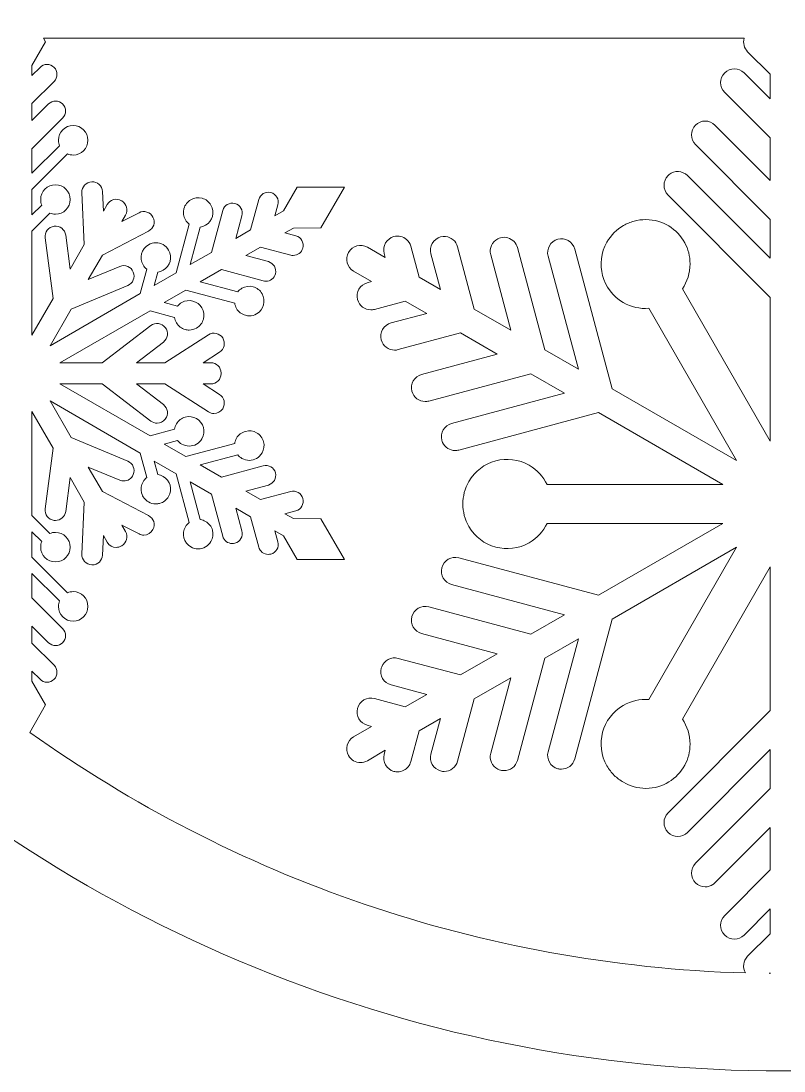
# Model space of a CAD drawing. Extents: x 466 to 614, y -640 to -438.
# Drawn here: x 499.4 to 540, y -640 to -584.2 of the extents above; entities that cross this region are included whole.
import ezdxf

# ---------------------------------------------------------------- set-up
doc = ezdxf.new("R2010")
doc.units = 0
doc.header["$MEASUREMENT"] = 0
doc.layers.add('Layer 1', color=7, linetype='Continuous', lineweight=0)

msp = doc.modelspace()

# ---------------------------------------------------------------- linework, layer by layer
at = {"layer": 'Layer 1'}
for points, knots in [([(614.198, -559.449), (613.622, -552.3), (612.027, -545.335), (609.434, -538.656), (609.165, -537.96), (608.884, -537.267), (608.592, -536.578), (607.313, -533.554), (605.846, -530.634), (604.195, -527.828), (603.716, -527.014), (603.222, -526.209), (602.713, -525.414), (601.444, -523.435), (600.081, -521.517), (598.626, -519.662), (602.792, -522.693), (609.454, -523.118), (612.538, -518.351), (613.004, -517.635), (612.378, -516.842), (611.641, -516.78), (606.961, -516.404), (604.298, -511.363), (603.151, -507.365), (601.705, -502.358), (601.176, -496.789), (597.512, -492.777), (595.919, -491.032), (593.965, -489.822), (591.838, -488.987), (594.557, -488.632), (597.213, -487.965), (599.702, -486.727), (604.34, -484.426), (608.213, -480.031), (608.415, -474.67), (608.644, -468.739), (604.646, -463.649), (600.036, -460.395), (595.05, -456.869), (589.154, -455.006), (583.96, -451.856), (581.463, -450.34), (579.356, -448.497), (577.409, -446.335), (575.699, -444.422), (573.974, -442.392), (571.687, -441.147), (566.576, -438.366), (560.666, -440.994), (557.314, -445.25), (555.457, -447.614), (554.22, -450.354), (553.135, -453.135), (551.911, -456.285), (550.764, -459.47), (549.589, -462.641), (549.38, -463.204), (549.171, -463.76), (548.963, -464.323), (548.511, -462.655), (547.19, -461.285), (545.451, -460.506), (544.026, -459.866), (542.42, -459.456), (540.883, -459.226), (540.59, -459.182), (540.294, -459.161), (540, -459.155), (539.706, -459.161), (539.41, -459.182), (539.117, -459.226), (537.58, -459.456), (535.974, -459.866), (534.549, -460.506), (532.81, -461.285), (531.489, -462.655), (531.037, -464.323), (530.829, -463.76), (530.62, -463.204), (530.411, -462.641), (529.236, -459.47), (528.089, -456.285), (526.865, -453.135), (525.78, -450.354), (524.543, -447.614), (522.686, -445.25), (519.334, -440.994), (513.424, -438.366), (508.313, -441.147), (506.026, -442.392), (504.301, -444.422), (502.591, -446.335), (500.644, -448.497), (498.537, -450.34), (496.04, -451.856), (490.846, -455.006), (484.95, -456.869), (479.964, -460.395), (475.354, -463.649), (471.356, -468.739), (471.585, -474.67), (471.787, -480.031), (475.66, -484.426), (480.298, -486.727), (482.787, -487.965), (485.443, -488.632), (488.162, -488.987), (486.035, -489.822), (484.081, -491.032), (482.488, -492.777), (478.824, -496.789), (478.295, -502.358), (476.849, -507.365), (475.702, -511.363), (473.039, -516.404), (468.359, -516.78), (467.622, -516.842), (466.996, -517.635), (467.462, -518.351), (470.546, -523.118), (477.208, -522.693), (481.374, -519.662), (479.919, -521.517), (478.556, -523.435), (477.287, -525.414), (476.778, -526.209), (476.284, -527.014), (475.805, -527.828), (474.154, -530.634), (472.687, -533.554), (471.408, -536.578), (471.116, -537.267), (470.835, -537.96), (470.566, -538.656), (467.973, -545.335), (466.378, -552.3), (465.802, -559.449), (465.639, -561.47), (465.556, -563.507), (465.556, -565.556), (465.556, -574.849), (467.24, -583.889), (470.566, -592.457), (470.835, -593.152), (471.116, -593.844), (471.408, -594.534), (474.199, -601.134), (477.888, -607.233), (482.413, -612.741), (482.413, -612.741), (482.355, -612.839), (482.355, -612.839), (482.355, -612.839), (482.492, -612.839), (482.492, -612.839), (484.021, -614.693), (485.644, -616.48), (487.36, -618.196), (494.196, -625.031), (502.157, -630.399), (511.022, -634.149), (520.202, -638.03), (529.951, -640), (540, -640), (550.049, -640), (559.798, -638.03), (568.978, -634.149), (577.843, -630.399), (585.804, -625.031), (592.64, -618.196), (594.356, -616.48), (595.979, -614.693), (597.508, -612.839), (597.508, -612.839), (597.645, -612.839), (597.645, -612.839), (597.645, -612.839), (597.587, -612.741), (597.587, -612.741), (602.112, -607.233), (605.801, -601.134), (608.592, -594.534), (608.884, -593.844), (609.165, -593.152), (609.434, -592.457), (612.76, -583.889), (614.444, -574.849), (614.444, -565.556), (614.444, -563.507), (614.361, -561.47), (614.198, -559.449)], [0, 0, 0, 0, 1, 1, 1, 2, 2, 2, 3, 3, 3, 4, 4, 4, 5, 5, 5, 6, 6, 6, 7, 7, 7, 8, 8, 8, 9, 9, 9, 10, 10, 10, 11, 11, 11, 12, 12, 12, 13, 13, 13, 14, 14, 14, 15, 15, 15, 16, 16, 16, 17, 17, 17, 18, 18, 18, 19, 19, 19, 20, 20, 20, 21, 21, 21, 22, 22, 22, 23, 23, 23, 24, 24, 24, 25, 25, 25, 26, 26, 26, 27, 27, 27, 28, 28, 28, 29, 29, 29, 30, 30, 30, 31, 31, 31, 32, 32, 32, 33, 33, 33, 34, 34, 34, 35, 35, 35, 36, 36, 36, 37, 37, 37, 38, 38, 38, 39, 39, 39, 40, 40, 40, 41, 41, 41, 42, 42, 42, 43, 43, 43, 44, 44, 44, 45, 45, 45, 46, 46, 46, 47, 47, 47, 48, 48, 48, 49, 49, 49, 50, 50, 50, 51, 51, 51, 52, 52, 52, 53, 53, 53, 54, 54, 54, 55, 55, 55, 56, 56, 56, 57, 57, 57, 58, 58, 58, 59, 59, 59, 60, 60, 60, 61, 61, 61, 62, 62, 62, 63, 63, 63, 64, 64, 64, 64]), ([(499.909, -622.013), (499.909, -622.013), (500.744, -620.551), (500.744, -620.551), (500.744, -620.551), (500.024, -619.29), (500.024, -619.29), (500.024, -619.29), (500.024, -618.769), (500.024, -618.769), (500.024, -618.769), (500.451, -619.195), (500.451, -619.195), (500.554, -619.299), (500.689, -619.35), (500.824, -619.35), (500.959, -619.35), (501.094, -619.299), (501.197, -619.195), (501.404, -618.989), (501.404, -618.655), (501.197, -618.449), (501.197, -618.449), (500.024, -617.276), (500.024, -617.276), (500.024, -617.276), (500.024, -616.367), (500.024, -616.367), (500.024, -616.367), (500.906, -617.249), (500.906, -617.249), (501.009, -617.352), (501.144, -617.404), (501.28, -617.404), (501.415, -617.404), (501.55, -617.352), (501.653, -617.249), (501.859, -617.043), (501.859, -616.708), (501.653, -616.503), (501.653, -616.503), (500.024, -614.874), (500.024, -614.874), (500.024, -614.874), (500.024, -613.571), (500.024, -613.571), (500.024, -613.571), (501.484, -615.031), (501.484, -615.031), (501.448, -615.121), (501.427, -615.219), (501.427, -615.323), (501.427, -615.755), (501.779, -616.107), (502.211, -616.107), (502.644, -616.107), (502.996, -615.755), (502.996, -615.323), (502.996, -614.89), (502.644, -614.538), (502.211, -614.538), (502.108, -614.538), (502.01, -614.559), (501.919, -614.595), (501.919, -614.595), (500.024, -612.7), (500.024, -612.7), (500.024, -612.7), (500.024, -611.366), (500.024, -611.366), (500.024, -611.366), (500.542, -611.884), (500.542, -611.884), (500.505, -611.974), (500.485, -612.072), (500.485, -612.175), (500.485, -612.608), (500.836, -612.96), (501.269, -612.96), (501.702, -612.96), (502.054, -612.608), (502.054, -612.175), (502.054, -611.743), (501.702, -611.391), (501.269, -611.391), (501.166, -611.391), (501.067, -611.412), (500.977, -611.448), (500.977, -611.448), (500.024, -610.495), (500.024, -610.495), (500.024, -610.495), (500.024, -604.963), (500.024, -604.963), (500.024, -604.963), (501.147, -606.914), (501.147, -606.914), (501.147, -606.914), (500.724, -610.136), (500.724, -610.136), (500.684, -610.438), (500.896, -610.714), (501.198, -610.753), (501.222, -610.757), (501.246, -610.758), (501.27, -610.758), (501.542, -610.758), (501.778, -610.557), (501.815, -610.28), (501.815, -610.28), (502.05, -608.484), (502.05, -608.484), (502.05, -608.484), (502.801, -609.788), (502.801, -609.788), (502.801, -609.788), (502.676, -612.544), (502.676, -612.544), (502.662, -612.847), (502.897, -613.104), (503.201, -613.118), (503.209, -613.118), (503.218, -613.119), (503.226, -613.119), (503.519, -613.119), (503.762, -612.889), (503.775, -612.593), (503.775, -612.593), (503.822, -611.562), (503.822, -611.562), (503.822, -611.562), (504.023, -611.911), (504.023, -611.911), (504.124, -612.088), (504.309, -612.187), (504.5, -612.187), (504.593, -612.187), (504.687, -612.164), (504.774, -612.114), (504.778, -612.111), (504.782, -612.108), (504.786, -612.105), (504.79, -612.103), (504.795, -612.101), (504.8, -612.099), (505.062, -611.947), (505.152, -611.61), (505, -611.347), (505, -611.347), (504.798, -610.999), (504.798, -610.999), (504.798, -610.999), (505.714, -611.474), (505.714, -611.474), (505.795, -611.516), (505.882, -611.536), (505.967, -611.536), (506.166, -611.536), (506.358, -611.428), (506.456, -611.239), (506.596, -610.969), (506.49, -610.638), (506.221, -610.498), (506.221, -610.498), (503.772, -609.227), (503.772, -609.227), (503.772, -609.227), (503.018, -607.925), (503.018, -607.925), (503.018, -607.925), (504.691, -608.619), (504.691, -608.619), (504.76, -608.647), (504.831, -608.661), (504.901, -608.661), (505.117, -608.661), (505.322, -608.533), (505.41, -608.322), (505.526, -608.041), (505.393, -607.719), (505.112, -607.603), (505.112, -607.603), (502.11, -606.358), (502.11, -606.358), (502.11, -606.358), (500.982, -604.41), (500.982, -604.41), (500.982, -604.41), (505.772, -607.176), (505.772, -607.176), (505.772, -607.176), (506.121, -608.478), (506.121, -608.478), (506.044, -608.538), (505.978, -608.613), (505.926, -608.702), (505.821, -608.884), (505.793, -609.095), (505.848, -609.298), (505.902, -609.5), (506.032, -609.669), (506.213, -609.774), (506.334, -609.843), (506.468, -609.879), (506.604, -609.879), (506.672, -609.879), (506.741, -609.87), (506.808, -609.852), (507.01, -609.798), (507.18, -609.668), (507.284, -609.486), (507.5, -609.112), (507.372, -608.632), (506.998, -608.415), (506.908, -608.364), (506.813, -608.332), (506.716, -608.319), (506.716, -608.319), (506.527, -607.612), (506.527, -607.612), (506.527, -607.612), (507.682, -608.279), (507.682, -608.279), (507.682, -608.279), (508.376, -610.867), (508.376, -610.867), (508.298, -610.928), (508.231, -611.004), (508.181, -611.092), (507.964, -611.467), (508.093, -611.947), (508.468, -612.163), (508.468, -612.164), (508.468, -612.164), (508.468, -612.164), (508.591, -612.234), (508.725, -612.268), (508.858, -612.268), (509.13, -612.268), (509.394, -612.127), (509.539, -611.876), (509.644, -611.695), (509.671, -611.484), (509.617, -611.281), (509.563, -611.079), (509.433, -610.909), (509.252, -610.805), (509.164, -610.754), (509.069, -610.722), (508.971, -610.708), (508.971, -610.708), (508.436, -608.714), (508.436, -608.714), (508.436, -608.714), (509.565, -609.365), (509.565, -609.365), (509.565, -609.365), (510.161, -611.59), (510.161, -611.59), (510.224, -611.826), (510.437, -611.982), (510.67, -611.982), (510.716, -611.982), (510.761, -611.976), (510.807, -611.964), (511.089, -611.888), (511.256, -611.599), (511.181, -611.317), (511.181, -611.317), (510.858, -610.112), (510.858, -610.112), (510.858, -610.112), (511.645, -610.566), (511.645, -610.566), (511.645, -610.566), (512.074, -612.169), (512.074, -612.169), (512.137, -612.405), (512.351, -612.56), (512.584, -612.56), (512.629, -612.56), (512.675, -612.555), (512.721, -612.542), (513.002, -612.467), (513.17, -612.178), (513.094, -611.896), (513.094, -611.896), (512.938, -611.313), (512.938, -611.313), (512.938, -611.313), (513.39, -611.574), (513.39, -611.574), (513.39, -611.574), (514.121, -612.828), (514.121, -612.828), (514.121, -612.828), (516.637, -612.839), (516.637, -612.839), (516.637, -612.839), (515.37, -610.666), (515.37, -610.666), (515.37, -610.666), (513.918, -610.659), (513.918, -610.659), (513.918, -610.659), (513.466, -610.399), (513.466, -610.399), (513.466, -610.399), (514.049, -610.242), (514.049, -610.242), (514.33, -610.167), (514.498, -609.878), (514.422, -609.596), (514.347, -609.314), (514.057, -609.147), (513.775, -609.222), (513.775, -609.222), (512.173, -609.652), (512.173, -609.652), (512.173, -609.652), (511.386, -609.198), (511.386, -609.198), (511.386, -609.198), (512.591, -608.875), (512.591, -608.875), (512.872, -608.799), (513.039, -608.51), (512.964, -608.228), (512.888, -607.946), (512.599, -607.779), (512.317, -607.855), (512.317, -607.855), (510.093, -608.451), (510.093, -608.451), (510.093, -608.451), (508.964, -607.799), (508.964, -607.799), (508.964, -607.799), (510.959, -607.265), (510.959, -607.265), (511.019, -607.342), (511.094, -607.409), (511.183, -607.461), (511.306, -607.531), (511.441, -607.565), (511.574, -607.565), (511.845, -607.565), (512.109, -607.425), (512.254, -607.173), (512.359, -606.992), (512.387, -606.781), (512.333, -606.578), (512.278, -606.376), (512.148, -606.207), (511.967, -606.102), (511.786, -605.998), (511.574, -605.97), (511.372, -606.024), (511.17, -606.078), (511, -606.208), (510.896, -606.389), (510.844, -606.479), (510.813, -606.574), (510.799, -606.67), (510.799, -606.67), (508.21, -607.364), (508.21, -607.364), (508.21, -607.364), (507.055, -606.697), (507.055, -606.697), (507.055, -606.697), (507.761, -606.508), (507.761, -606.508), (507.822, -606.585), (507.898, -606.652), (507.986, -606.703), (508.109, -606.774), (508.244, -606.808), (508.377, -606.808), (508.648, -606.808), (508.912, -606.667), (509.057, -606.416), (509.274, -606.041), (509.145, -605.561), (508.77, -605.345), (508.589, -605.239), (508.377, -605.212), (508.175, -605.266), (507.973, -605.32), (507.804, -605.45), (507.699, -605.632), (507.648, -605.72), (507.616, -605.815), (507.602, -605.913), (507.602, -605.913), (506.3, -606.262), (506.3, -606.262), (506.3, -606.262), (501.51, -603.496), (501.51, -603.496), (501.51, -603.496), (503.76, -603.499), (503.76, -603.499), (503.76, -603.499), (506.34, -605.477), (506.34, -605.477), (506.44, -605.553), (506.558, -605.59), (506.674, -605.59), (506.84, -605.59), (507.003, -605.516), (507.111, -605.375), (507.296, -605.133), (507.25, -604.788), (507.009, -604.604), (507.009, -604.604), (505.572, -603.501), (505.572, -603.501), (505.572, -603.501), (507.077, -603.504), (507.077, -603.504), (507.077, -603.504), (509.401, -604.989), (509.401, -604.989), (509.493, -605.048), (509.595, -605.076), (509.697, -605.076), (509.878, -605.076), (510.056, -604.986), (510.161, -604.822), (510.324, -604.566), (510.249, -604.226), (509.994, -604.062), (509.994, -604.062), (509.124, -603.506), (509.124, -603.506), (509.124, -603.506), (509.526, -603.507), (509.526, -603.507), (509.527, -603.507), (509.527, -603.507), (509.527, -603.507), (509.83, -603.507), (510.077, -603.261), (510.077, -602.958), (510.077, -602.953), (510.076, -602.948), (510.076, -602.943), (510.076, -602.938), (510.077, -602.933), (510.077, -602.928), (510.077, -602.624), (509.83, -602.378), (509.527, -602.378), (509.527, -602.378), (509.527, -602.378), (509.526, -602.378), (509.526, -602.378), (509.124, -602.379), (509.124, -602.379), (509.124, -602.379), (509.994, -601.823), (509.994, -601.823), (510.249, -601.66), (510.324, -601.32), (510.161, -601.064), (509.997, -600.808), (509.657, -600.733), (509.401, -600.897), (509.401, -600.897), (507.077, -602.382), (507.077, -602.382), (507.077, -602.382), (505.572, -602.384), (505.572, -602.384), (505.572, -602.384), (507.009, -601.282), (507.009, -601.282), (507.25, -601.097), (507.296, -600.752), (507.111, -600.511), (506.926, -600.27), (506.581, -600.224), (506.34, -600.409), (506.34, -600.409), (503.76, -602.387), (503.76, -602.387), (503.76, -602.387), (501.51, -602.39), (501.51, -602.39), (501.51, -602.39), (506.3, -599.624), (506.3, -599.624), (506.3, -599.624), (507.602, -599.973), (507.602, -599.973), (507.616, -600.071), (507.648, -600.166), (507.699, -600.254), (507.804, -600.435), (507.973, -600.565), (508.175, -600.619), (508.243, -600.638), (508.311, -600.647), (508.38, -600.647), (508.515, -600.647), (508.649, -600.611), (508.77, -600.541), (508.952, -600.436), (509.081, -600.267), (509.136, -600.065), (509.19, -599.862), (509.162, -599.651), (509.057, -599.47), (508.841, -599.095), (508.361, -598.967), (507.986, -599.183), (507.898, -599.234), (507.822, -599.3), (507.761, -599.378), (507.761, -599.378), (507.055, -599.188), (507.055, -599.188), (507.055, -599.188), (508.21, -598.521), (508.21, -598.521), (508.21, -598.521), (510.799, -599.215), (510.799, -599.215), (510.813, -599.312), (510.844, -599.407), (510.896, -599.496), (511, -599.678), (511.17, -599.807), (511.372, -599.862), (511.439, -599.88), (511.508, -599.889), (511.576, -599.889), (511.712, -599.889), (511.846, -599.853), (511.967, -599.783), (512.341, -599.567), (512.47, -599.087), (512.254, -598.712), (512.149, -598.531), (511.98, -598.401), (511.778, -598.347), (511.575, -598.293), (511.364, -598.32), (511.183, -598.425), (511.094, -598.476), (511.019, -598.543), (510.959, -598.62), (510.959, -598.62), (508.964, -598.086), (508.964, -598.086), (508.964, -598.086), (510.093, -597.434), (510.093, -597.434), (510.093, -597.434), (512.317, -598.031), (512.317, -598.031), (512.363, -598.043), (512.409, -598.049), (512.454, -598.049), (512.687, -598.049), (512.901, -597.893), (512.964, -597.658), (513.039, -597.376), (512.872, -597.086), (512.591, -597.011), (512.591, -597.011), (511.386, -596.688), (511.386, -596.688), (511.386, -596.688), (512.173, -596.234), (512.173, -596.234), (512.173, -596.234), (513.775, -596.663), (513.775, -596.663), (513.821, -596.675), (513.867, -596.681), (513.912, -596.681), (514.146, -596.681), (514.359, -596.525), (514.422, -596.29), (514.498, -596.008), (514.33, -595.718), (514.049, -595.643), (514.049, -595.643), (513.466, -595.487), (513.466, -595.487), (513.466, -595.487), (513.918, -595.226), (513.918, -595.226), (513.918, -595.226), (515.37, -595.22), (515.37, -595.22), (515.37, -595.22), (516.637, -593.046), (516.637, -593.046), (516.637, -593.046), (514.121, -593.057), (514.121, -593.057), (514.121, -593.057), (513.39, -594.312), (513.39, -594.312), (513.39, -594.312), (512.938, -594.572), (512.938, -594.572), (512.938, -594.572), (513.094, -593.99), (513.094, -593.99), (513.17, -593.708), (513.002, -593.418), (512.721, -593.343), (512.439, -593.268), (512.15, -593.435), (512.074, -593.716), (512.074, -593.716), (511.645, -595.319), (511.645, -595.319), (511.645, -595.319), (510.858, -595.773), (510.858, -595.773), (510.858, -595.773), (511.181, -594.569), (511.181, -594.569), (511.256, -594.287), (511.089, -593.998), (510.807, -593.922), (510.526, -593.847), (510.236, -594.013), (510.161, -594.295), (510.161, -594.295), (509.565, -596.52), (509.565, -596.52), (509.565, -596.52), (508.436, -597.171), (508.436, -597.171), (508.436, -597.171), (508.971, -595.178), (508.971, -595.178), (509.067, -595.164), (509.162, -595.132), (509.252, -595.08), (509.627, -594.864), (509.755, -594.384), (509.539, -594.009), (509.434, -593.828), (509.265, -593.698), (509.063, -593.644), (508.861, -593.59), (508.649, -593.617), (508.468, -593.722), (508.286, -593.827), (508.157, -593.996), (508.102, -594.199), (508.048, -594.401), (508.076, -594.612), (508.181, -594.794), (508.232, -594.883), (508.299, -594.958), (508.376, -595.018), (508.376, -595.018), (507.682, -597.607), (507.682, -597.607), (507.682, -597.607), (506.527, -598.274), (506.527, -598.274), (506.527, -598.274), (506.716, -597.568), (506.716, -597.568), (506.814, -597.554), (506.909, -597.521), (506.997, -597.47), (507.372, -597.254), (507.5, -596.774), (507.284, -596.399), (507.139, -596.147), (506.875, -596.007), (506.604, -596.007), (506.471, -596.007), (506.336, -596.041), (506.213, -596.112), (505.839, -596.328), (505.71, -596.809), (505.926, -597.183), (505.977, -597.271), (506.043, -597.347), (506.121, -597.408), (506.121, -597.408), (505.772, -598.71), (505.772, -598.71), (505.772, -598.71), (500.982, -601.475), (500.982, -601.475), (500.982, -601.475), (502.11, -599.528), (502.11, -599.528), (502.11, -599.528), (505.112, -598.283), (505.112, -598.283), (505.393, -598.166), (505.526, -597.845), (505.41, -597.564), (505.293, -597.283), (504.972, -597.15), (504.691, -597.266), (504.691, -597.266), (503.018, -597.96), (503.018, -597.96), (503.018, -597.96), (503.772, -596.658), (503.772, -596.658), (503.772, -596.658), (506.221, -595.388), (506.221, -595.388), (506.49, -595.248), (506.596, -594.916), (506.456, -594.647), (506.316, -594.377), (505.984, -594.272), (505.714, -594.412), (505.714, -594.412), (504.798, -594.887), (504.798, -594.887), (504.798, -594.887), (505, -594.538), (505, -594.538), (505.152, -594.276), (505.062, -593.939), (504.8, -593.787), (504.795, -593.784), (504.79, -593.782), (504.786, -593.78), (504.782, -593.778), (504.778, -593.774), (504.774, -593.772), (504.51, -593.62), (504.174, -593.711), (504.023, -593.974), (504.023, -593.974), (503.822, -594.323), (503.822, -594.323), (503.822, -594.323), (503.775, -593.292), (503.775, -593.292), (503.762, -592.989), (503.504, -592.754), (503.201, -592.767), (502.897, -592.781), (502.662, -593.038), (502.676, -593.341), (502.676, -593.341), (502.801, -596.098), (502.801, -596.098), (502.801, -596.098), (502.05, -597.402), (502.05, -597.402), (502.05, -597.402), (501.815, -595.606), (501.815, -595.606), (501.775, -595.304), (501.499, -595.092), (501.198, -595.132), (500.896, -595.171), (500.684, -595.448), (500.724, -595.749), (500.724, -595.749), (501.147, -598.972), (501.147, -598.972), (501.147, -598.972), (500.024, -600.922), (500.024, -600.922), (500.024, -600.922), (500.024, -595.391), (500.024, -595.391), (500.024, -595.391), (500.977, -594.438), (500.977, -594.438), (501.067, -594.474), (501.166, -594.494), (501.269, -594.494), (501.702, -594.494), (502.054, -594.143), (502.054, -593.71), (502.054, -593.278), (501.702, -592.926), (501.269, -592.926), (500.836, -592.926), (500.485, -593.278), (500.485, -593.71), (500.485, -593.813), (500.505, -593.912), (500.542, -594.002), (500.542, -594.002), (500.024, -594.519), (500.024, -594.519), (500.024, -594.519), (500.024, -593.186), (500.024, -593.186), (500.024, -593.186), (501.919, -591.29), (501.919, -591.29), (502.01, -591.327), (502.108, -591.347), (502.211, -591.347), (502.644, -591.347), (502.996, -590.995), (502.996, -590.563), (502.996, -590.13), (502.644, -589.779), (502.211, -589.779), (501.779, -589.779), (501.427, -590.13), (501.427, -590.563), (501.427, -590.666), (501.448, -590.764), (501.484, -590.855), (501.484, -590.855), (500.024, -592.314), (500.024, -592.314), (500.024, -592.314), (500.024, -591.012), (500.024, -591.012), (500.024, -591.012), (501.653, -589.383), (501.653, -589.383), (501.859, -589.177), (501.859, -588.843), (501.653, -588.636), (501.447, -588.43), (501.112, -588.43), (500.906, -588.636), (500.906, -588.636), (500.024, -589.519), (500.024, -589.519), (500.024, -589.519), (500.024, -588.61), (500.024, -588.61), (500.024, -588.61), (501.197, -587.437), (501.197, -587.437), (501.404, -587.231), (501.404, -586.896), (501.197, -586.69), (500.991, -586.484), (500.656, -586.484), (500.451, -586.69), (500.451, -586.69), (500.024, -587.117), (500.024, -587.117), (500.024, -587.117), (500.024, -586.595), (500.024, -586.595), (500.024, -586.595), (500.744, -585.335), (500.744, -585.335), (500.744, -585.335), (500.638, -585.149), (500.638, -585.149), (500.638, -585.149), (537.878, -585.149), (537.878, -585.149), (537.813, -585.394), (537.875, -585.666), (538.067, -585.858), (538.067, -585.858), (539.268, -587.058), (539.268, -587.058), (539.268, -587.058), (539.268, -588.371), (539.268, -588.371), (539.268, -588.371), (537.88, -586.983), (537.88, -586.983), (537.594, -586.697), (537.129, -586.697), (536.846, -586.983), (536.557, -587.272), (536.557, -587.734), (536.846, -588.02), (536.846, -588.02), (539.268, -590.442), (539.268, -590.442), (539.268, -590.442), (539.268, -590.445), (539.268, -590.445), (539.268, -590.445), (539.268, -592.696), (539.268, -592.696), (539.268, -592.696), (536.33, -589.758), (536.33, -589.758), (536.044, -589.472), (535.579, -589.472), (535.292, -589.758), (535.006, -590.044), (535.006, -590.509), (535.292, -590.795), (535.292, -590.795), (539.268, -594.77), (539.268, -594.77), (539.268, -594.77), (539.268, -596.834), (539.268, -596.834), (539.268, -596.834), (534.87, -592.439), (534.87, -592.439), (534.602, -592.171), (534.179, -592.154), (533.891, -592.389), (533.872, -592.405), (533.853, -592.421), (533.836, -592.439), (533.55, -592.725), (533.55, -593.19), (533.836, -593.476), (533.836, -593.476), (539.268, -598.908), (539.268, -598.908), (539.268, -598.908), (539.268, -606.548), (539.268, -606.548), (539.268, -606.548), (534.595, -598.457), (534.595, -598.457), (534.854, -598.08), (535.006, -597.62), (535.006, -597.128), (535.006, -596.722), (534.904, -596.34), (534.723, -596.007), (534.326, -595.273), (533.55, -594.776), (532.657, -594.776), (532.439, -594.776), (532.228, -594.805), (532.029, -594.86), (531.829, -594.915), (531.64, -594.996), (531.464, -595.099), (531.112, -595.3), (530.807, -595.594), (530.59, -595.968), (529.941, -597.093), (530.326, -598.531), (531.451, -599.181), (531.876, -599.427), (532.349, -599.526), (532.806, -599.488), (532.806, -599.488), (537.479, -607.58), (537.479, -607.58), (537.479, -607.58), (530.863, -603.76), (530.863, -603.76), (530.863, -603.76), (528.874, -596.339), (528.874, -596.339), (528.77, -595.949), (528.366, -595.717), (527.976, -595.821), (527.586, -595.925), (527.353, -596.329), (527.457, -596.719), (527.457, -596.719), (529.067, -602.723), (529.067, -602.723), (529.067, -602.723), (527.278, -601.691), (527.278, -601.691), (527.278, -601.691), (525.824, -596.262), (525.824, -596.262), (525.791, -596.14), (525.73, -596.033), (525.648, -595.948), (525.469, -595.759), (525.194, -595.672), (524.926, -595.743), (524.877, -595.756), (524.831, -595.774), (524.787, -595.796), (524.483, -595.948), (524.316, -596.3), (524.407, -596.642), (524.407, -596.642), (525.485, -600.654), (525.485, -600.654), (525.485, -600.654), (523.53, -599.529), (523.53, -599.529), (523.53, -599.529), (522.646, -596.219), (522.646, -596.219), (522.606, -596.073), (522.525, -595.949), (522.418, -595.856), (522.383, -595.825), (522.344, -595.798), (522.304, -595.774), (522.283, -595.763), (522.262, -595.752), (522.241, -595.742), (522.091, -595.674), (521.918, -595.655), (521.747, -595.701), (521.357, -595.805), (521.125, -596.208), (521.229, -596.599), (521.229, -596.599), (521.737, -598.491), (521.737, -598.491), (521.737, -598.491), (520.601, -597.834), (520.601, -597.834), (520.601, -597.834), (520.159, -596.195), (520.159, -596.195), (520.12, -596.049), (520.04, -595.925), (519.933, -595.832), (519.756, -595.678), (519.508, -595.612), (519.264, -595.679), (518.871, -595.783), (518.641, -596.184), (518.745, -596.575), (518.745, -596.575), (518.804, -596.799), (518.804, -596.799), (518.804, -596.799), (517.85, -596.249), (517.85, -596.249), (517.5, -596.045), (517.051, -596.166), (516.85, -596.516), (516.647, -596.866), (516.767, -597.315), (517.117, -597.518), (517.117, -597.518), (518.072, -598.069), (518.072, -598.069), (518.072, -598.069), (517.847, -598.128), (517.847, -598.128), (517.457, -598.232), (517.224, -598.636), (517.331, -599.026), (517.417, -599.352), (517.714, -599.569), (518.037, -599.569), (518.101, -599.569), (518.165, -599.561), (518.227, -599.545), (518.227, -599.545), (519.868, -599.104), (519.868, -599.104), (519.868, -599.104), (521.004, -599.761), (521.004, -599.761), (521.004, -599.761), (519.109, -600.269), (519.109, -600.269), (518.719, -600.373), (518.486, -600.774), (518.593, -601.165), (518.679, -601.493), (518.975, -601.71), (519.299, -601.71), (519.363, -601.71), (519.427, -601.702), (519.489, -601.683), (519.489, -601.683), (522.798, -600.798), (522.798, -600.798), (522.798, -600.798), (524.752, -601.924), (524.752, -601.924), (524.752, -601.924), (520.737, -603.001), (520.737, -603.001), (520.347, -603.105), (520.114, -603.506), (520.218, -603.897), (520.307, -604.225), (520.603, -604.439), (520.927, -604.439), (520.988, -604.439), (521.052, -604.431), (521.116, -604.415), (521.116, -604.415), (526.546, -602.961), (526.546, -602.961), (526.546, -602.961), (528.334, -603.993), (528.334, -603.993), (528.334, -603.993), (522.33, -605.602), (522.33, -605.602), (521.94, -605.706), (521.707, -606.11), (521.812, -606.5), (521.823, -606.541), (521.837, -606.58), (521.854, -606.617), (521.974, -606.877), (522.237, -607.043), (522.517, -607.043), (522.581, -607.043), (522.646, -607.035), (522.71, -607.019), (522.71, -607.019), (530.131, -605.03), (530.131, -605.03), (530.131, -605.03), (536.747, -608.85), (536.747, -608.85), (536.747, -608.85), (527.404, -608.85), (527.404, -608.85), (527.206, -608.436), (526.885, -608.075), (526.458, -607.829), (525.332, -607.179), (523.894, -607.564), (523.244, -608.69), (523.028, -609.067), (522.926, -609.478), (522.932, -609.882), (522.926, -610.288), (523.028, -610.7), (523.244, -611.077), (523.894, -612.2), (525.332, -612.585), (526.458, -611.938), (526.885, -611.689), (527.206, -611.328), (527.404, -610.914), (527.404, -610.914), (536.747, -610.914), (536.747, -610.914), (536.747, -610.914), (530.131, -614.734), (530.131, -614.734), (530.131, -614.734), (522.71, -612.748), (522.71, -612.748), (522.317, -612.641), (521.916, -612.873), (521.812, -613.266), (521.707, -613.656), (521.94, -614.057), (522.33, -614.162), (522.33, -614.162), (528.334, -615.771), (528.334, -615.771), (528.334, -615.771), (526.546, -616.803), (526.546, -616.803), (526.546, -616.803), (521.116, -615.349), (521.116, -615.349), (520.726, -615.244), (520.323, -615.477), (520.218, -615.867), (520.114, -616.257), (520.347, -616.658), (520.737, -616.765), (520.737, -616.765), (524.752, -617.84), (524.752, -617.84), (524.752, -617.84), (522.798, -618.965), (522.798, -618.965), (522.798, -618.965), (519.489, -618.081), (519.489, -618.081), (519.123, -617.983), (518.747, -618.179), (518.616, -618.527), (518.607, -618.551), (518.599, -618.575), (518.593, -618.599), (518.486, -618.99), (518.719, -619.39), (519.109, -619.495), (519.109, -619.495), (521.004, -620.003), (521.004, -620.003), (521.004, -620.003), (519.868, -620.66), (519.868, -620.66), (519.868, -620.66), (518.227, -620.222), (518.227, -620.222), (517.836, -620.115), (517.435, -620.347), (517.331, -620.738), (517.224, -621.131), (517.457, -621.532), (517.847, -621.636), (517.847, -621.636), (518.072, -621.695), (518.072, -621.695), (518.072, -621.695), (517.117, -622.248), (517.117, -622.248), (516.767, -622.449), (516.647, -622.898), (516.85, -623.248), (516.986, -623.483), (517.23, -623.614), (517.484, -623.614), (517.609, -623.614), (517.735, -623.582), (517.85, -623.518), (517.85, -623.518), (518.804, -622.965), (518.804, -622.965), (518.804, -622.965), (518.745, -623.189), (518.745, -623.189), (518.641, -623.579), (518.871, -623.983), (519.264, -624.087), (519.325, -624.103), (519.39, -624.111), (519.454, -624.111), (519.575, -624.111), (519.693, -624.081), (519.797, -624.026), (519.97, -623.934), (520.106, -623.773), (520.159, -623.569), (520.159, -623.569), (520.601, -621.93), (520.601, -621.93), (520.601, -621.93), (521.737, -621.272), (521.737, -621.272), (521.737, -621.272), (521.229, -623.165), (521.229, -623.165), (521.125, -623.558), (521.357, -623.959), (521.747, -624.063), (521.779, -624.073), (521.812, -624.079), (521.843, -624.084), (521.875, -624.088), (521.906, -624.09), (521.937, -624.09), (522.261, -624.09), (522.557, -623.873), (522.646, -623.545), (522.646, -623.545), (523.53, -620.235), (523.53, -620.235), (523.53, -620.235), (525.485, -619.11), (525.485, -619.11), (525.485, -619.11), (524.407, -623.122), (524.407, -623.122), (524.316, -623.466), (524.483, -623.816), (524.787, -623.968), (524.831, -623.99), (524.877, -624.007), (524.926, -624.02), (524.99, -624.037), (525.054, -624.045), (525.116, -624.045), (525.439, -624.045), (525.736, -623.831), (525.824, -623.502), (525.824, -623.502), (527.278, -618.073), (527.278, -618.073), (527.278, -618.073), (529.067, -617.041), (529.067, -617.041), (529.067, -617.041), (527.457, -623.045), (527.457, -623.045), (527.353, -623.435), (527.586, -623.839), (527.976, -623.943), (528.04, -623.959), (528.104, -623.967), (528.166, -623.967), (528.489, -623.967), (528.786, -623.753), (528.874, -623.424), (528.874, -623.424), (530.863, -616.004), (530.863, -616.004), (530.863, -616.004), (537.479, -612.184), (537.479, -612.184), (537.479, -612.184), (532.806, -620.275), (532.806, -620.275), (532.349, -620.241), (531.876, -620.337), (531.451, -620.583), (530.326, -621.232), (529.941, -622.671), (530.59, -623.796), (530.697, -623.983), (530.828, -624.151), (530.975, -624.296), (531.125, -624.44), (531.288, -624.566), (531.464, -624.665), (531.815, -624.871), (532.221, -624.988), (532.657, -624.988), (533.55, -624.988), (534.326, -624.49), (534.723, -623.758), (534.904, -623.425), (535.006, -623.044), (535.006, -622.638), (535.006, -622.144), (534.854, -621.687), (534.595, -621.307), (534.595, -621.307), (539.268, -613.215), (539.268, -613.215), (539.268, -613.215), (539.268, -620.855), (539.268, -620.855), (539.268, -620.855), (533.836, -626.29), (533.836, -626.29), (533.55, -626.576), (533.55, -627.039), (533.836, -627.325), (533.977, -627.469), (534.164, -627.541), (534.354, -627.541), (534.541, -627.541), (534.728, -627.469), (534.87, -627.325), (534.87, -627.325), (539.268, -622.93), (539.268, -622.93), (539.268, -622.93), (539.268, -624.996), (539.268, -624.996), (539.268, -624.996), (535.292, -628.969), (535.292, -628.969), (535.006, -629.255), (535.006, -629.72), (535.292, -630.006), (535.437, -630.147), (535.624, -630.22), (535.811, -630.22), (535.951, -630.22), (536.092, -630.179), (536.214, -630.099), (536.255, -630.072), (536.294, -630.041), (536.33, -630.006), (536.33, -630.006), (539.268, -627.068), (539.268, -627.068), (539.268, -627.068), (539.268, -629.321), (539.268, -629.321), (539.268, -629.321), (536.846, -631.743), (536.846, -631.743), (536.557, -632.029), (536.557, -632.495), (536.846, -632.781), (536.987, -632.922), (537.174, -632.994), (537.362, -632.994), (537.549, -632.994), (537.738, -632.922), (537.88, -632.781), (537.88, -632.781), (539.268, -631.393), (539.268, -631.393), (539.268, -631.393), (539.268, -632.706), (539.268, -632.706), (539.268, -632.706), (538.067, -633.906), (538.067, -633.906), (537.827, -634.146), (537.789, -634.512), (537.953, -634.793), (523.807, -634.38), (510.712, -629.707), (499.909, -622.013)], [0, 0, 0, 0, 1, 1, 1, 2, 2, 2, 3, 3, 3, 4, 4, 4, 5, 5, 5, 6, 6, 6, 7, 7, 7, 8, 8, 8, 9, 9, 9, 10, 10, 10, 11, 11, 11, 12, 12, 12, 13, 13, 13, 14, 14, 14, 15, 15, 15, 16, 16, 16, 17, 17, 17, 18, 18, 18, 19, 19, 19, 20, 20, 20, 21, 21, 21, 22, 22, 22, 23, 23, 23, 24, 24, 24, 25, 25, 25, 26, 26, 26, 27, 27, 27, 28, 28, 28, 29, 29, 29, 30, 30, 30, 31, 31, 31, 32, 32, 32, 33, 33, 33, 34, 34, 34, 35, 35, 35, 36, 36, 36, 37, 37, 37, 38, 38, 38, 39, 39, 39, 40, 40, 40, 41, 41, 41, 42, 42, 42, 43, 43, 43, 44, 44, 44, 45, 45, 45, 46, 46, 46, 47, 47, 47, 48, 48, 48, 49, 49, 49, 50, 50, 50, 51, 51, 51, 52, 52, 52, 53, 53, 53, 54, 54, 54, 55, 55, 55, 56, 56, 56, 57, 57, 57, 58, 58, 58, 59, 59, 59, 60, 60, 60, 61, 61, 61, 62, 62, 62, 63, 63, 63, 64, 64, 64, 65, 65, 65, 66, 66, 66, 67, 67, 67, 68, 68, 68, 69, 69, 69, 70, 70, 70, 71, 71, 71, 72, 72, 72, 73, 73, 73, 74, 74, 74, 75, 75, 75, 76, 76, 76, 77, 77, 77, 78, 78, 78, 79, 79, 79, 80, 80, 80, 81, 81, 81, 82, 82, 82, 83, 83, 83, 84, 84, 84, 85, 85, 85, 86, 86, 86, 87, 87, 87, 88, 88, 88, 89, 89, 89, 90, 90, 90, 91, 91, 91, 92, 92, 92, 93, 93, 93, 94, 94, 94, 95, 95, 95, 96, 96, 96, 97, 97, 97, 98, 98, 98, 99, 99, 99, 100, 100, 100, 101, 101, 101, 102, 102, 102, 103, 103, 103, 104, 104, 104, 105, 105, 105, 106, 106, 106, 107, 107, 107, 108, 108, 108, 109, 109, 109, 110, 110, 110, 111, 111, 111, 112, 112, 112, 113, 113, 113, 114, 114, 114, 115, 115, 115, 116, 116, 116, 117, 117, 117, 118, 118, 118, 119, 119, 119, 120, 120, 120, 121, 121, 121, 122, 122, 122, 123, 123, 123, 124, 124, 124, 125, 125, 125, 126, 126, 126, 127, 127, 127, 128, 128, 128, 129, 129, 129, 130, 130, 130, 131, 131, 131, 132, 132, 132, 133, 133, 133, 134, 134, 134, 135, 135, 135, 136, 136, 136, 137, 137, 137, 138, 138, 138, 139, 139, 139, 140, 140, 140, 141, 141, 141, 142, 142, 142, 143, 143, 143, 144, 144, 144, 145, 145, 145, 146, 146, 146, 147, 147, 147, 148, 148, 148, 149, 149, 149, 150, 150, 150, 151, 151, 151, 152, 152, 152, 153, 153, 153, 154, 154, 154, 155, 155, 155, 156, 156, 156, 157, 157, 157, 158, 158, 158, 159, 159, 159, 160, 160, 160, 161, 161, 161, 162, 162, 162, 163, 163, 163, 164, 164, 164, 165, 165, 165, 166, 166, 166, 167, 167, 167, 168, 168, 168, 169, 169, 169, 170, 170, 170, 171, 171, 171, 172, 172, 172, 173, 173, 173, 174, 174, 174, 175, 175, 175, 176, 176, 176, 177, 177, 177, 178, 178, 178, 179, 179, 179, 180, 180, 180, 181, 181, 181, 182, 182, 182, 183, 183, 183, 184, 184, 184, 185, 185, 185, 186, 186, 186, 187, 187, 187, 188, 188, 188, 189, 189, 189, 190, 190, 190, 191, 191, 191, 192, 192, 192, 193, 193, 193, 194, 194, 194, 195, 195, 195, 196, 196, 196, 197, 197, 197, 198, 198, 198, 199, 199, 199, 200, 200, 200, 201, 201, 201, 202, 202, 202, 203, 203, 203, 204, 204, 204, 205, 205, 205, 206, 206, 206, 207, 207, 207, 208, 208, 208, 209, 209, 209, 210, 210, 210, 211, 211, 211, 212, 212, 212, 213, 213, 213, 214, 214, 214, 215, 215, 215, 216, 216, 216, 217, 217, 217, 218, 218, 218, 219, 219, 219, 220, 220, 220, 221, 221, 221, 222, 222, 222, 223, 223, 223, 224, 224, 224, 225, 225, 225, 226, 226, 226, 227, 227, 227, 228, 228, 228, 229, 229, 229, 230, 230, 230, 231, 231, 231, 232, 232, 232, 233, 233, 233, 234, 234, 234, 235, 235, 235, 236, 236, 236, 237, 237, 237, 238, 238, 238, 239, 239, 239, 240, 240, 240, 241, 241, 241, 242, 242, 242, 243, 243, 243, 244, 244, 244, 245, 245, 245, 246, 246, 246, 247, 247, 247, 248, 248, 248, 249, 249, 249, 250, 250, 250, 251, 251, 251, 252, 252, 252, 253, 253, 253, 254, 254, 254, 255, 255, 255, 256, 256, 256, 257, 257, 257, 258, 258, 258, 259, 259, 259, 260, 260, 260, 261, 261, 261, 262, 262, 262, 263, 263, 263, 264, 264, 264, 265, 265, 265, 266, 266, 266, 267, 267, 267, 268, 268, 268, 269, 269, 269, 270, 270, 270, 271, 271, 271, 272, 272, 272, 273, 273, 273, 274, 274, 274, 275, 275, 275, 276, 276, 276, 277, 277, 277, 278, 278, 278, 279, 279, 279, 280, 280, 280, 281, 281, 281, 282, 282, 282, 283, 283, 283, 284, 284, 284, 285, 285, 285, 286, 286, 286, 287, 287, 287, 288, 288, 288, 289, 289, 289, 290, 290, 290, 291, 291, 291, 292, 292, 292, 293, 293, 293, 294, 294, 294, 295, 295, 295, 296, 296, 296, 297, 297, 297, 298, 298, 298, 299, 299, 299, 300, 300, 300, 301, 301, 301, 302, 302, 302, 303, 303, 303, 304, 304, 304, 305, 305, 305, 306, 306, 306, 307, 307, 307, 308, 308, 308, 309, 309, 309, 310, 310, 310, 311, 311, 311, 312, 312, 312, 313, 313, 313, 314, 314, 314, 315, 315, 315, 316, 316, 316, 317, 317, 317, 318, 318, 318, 319, 319, 319, 320, 320, 320, 321, 321, 321, 322, 322, 322, 323, 323, 323, 324, 324, 324, 325, 325, 325, 326, 326, 326, 327, 327, 327, 328, 328, 328, 329, 329, 329, 330, 330, 330, 331, 331, 331, 332, 332, 332, 333, 333, 333, 334, 334, 334, 335, 335, 335, 336, 336, 336, 337, 337, 337, 338, 338, 338, 339, 339, 339, 340, 340, 340, 341, 341, 341, 342, 342, 342, 343, 343, 343, 344, 344, 344, 345, 345, 345, 346, 346, 346, 347, 347, 347, 348, 348, 348, 349, 349, 349, 350, 350, 350, 351, 351, 351, 352, 352, 352, 353, 353, 353, 354, 354, 354, 355, 355, 355, 356, 356, 356, 357, 357, 357, 358, 358, 358, 359, 359, 359, 360, 360, 360, 361, 361, 361, 362, 362, 362, 363, 363, 363, 364, 364, 364, 365, 365, 365, 366, 366, 366, 367, 367, 367, 368, 368, 368, 369, 369, 369, 370, 370, 370, 371, 371, 371, 372, 372, 372, 373, 373, 373, 374, 374, 374, 375, 375, 375, 376, 376, 376, 377, 377, 377, 378, 378, 378, 379, 379, 379, 380, 380, 380, 381, 381, 381, 382, 382, 382, 383, 383, 383, 384, 384, 384, 385, 385, 385, 386, 386, 386, 387, 387, 387, 388, 388, 388, 389, 389, 389, 390, 390, 390, 391, 391, 391, 392, 392, 392, 393, 393, 393, 394, 394, 394, 395, 395, 395, 396, 396, 396, 397, 397, 397, 398, 398, 398, 399, 399, 399, 400, 400, 400, 401, 401, 401, 402, 402, 402, 403, 403, 403, 404, 404, 404, 405, 405, 405, 406, 406, 406, 407, 407, 407, 408, 408, 408, 409, 409, 409, 410, 410, 410, 411, 411, 411, 412, 412, 412, 413, 413, 413, 414, 414, 414, 415, 415, 415, 416, 416, 416, 417, 417, 417, 418, 418, 418, 419, 419, 419, 420, 420, 420, 421, 421, 421, 422, 422, 422, 423, 423, 423, 424, 424, 424, 425, 425, 425, 426, 426, 426, 427, 427, 427, 428, 428, 428, 429, 429, 429, 430, 430, 430, 431, 431, 431, 432, 432, 432, 433, 433, 433, 434, 434, 434, 435, 435, 435, 436, 436, 436, 437, 437, 437, 438, 438, 438, 439, 439, 439, 440, 440, 440, 441, 441, 441, 442, 442, 442, 443, 443, 443, 444, 444, 444, 445, 445, 445, 446, 446, 446, 447, 447, 447, 448, 448, 448, 449, 449, 449, 450, 450, 450, 451, 451, 451, 452, 452, 452, 453, 453, 453, 454, 454, 454, 455, 455, 455, 456, 456, 456, 457, 457, 457, 458, 458, 458, 459, 459, 459, 460, 460, 460, 461, 461, 461, 462, 462, 462, 463, 463, 463, 464, 464, 464, 465, 465, 465, 466, 466, 466, 467, 467, 467, 467]), ([(539.268, -634.78), (539.268, -634.78), (539.268, -634.819), (539.268, -634.819), (539.255, -634.819), (539.242, -634.819), (539.229, -634.819), (539.229, -634.819), (539.268, -634.78), (539.268, -634.78)], [0, 0, 0, 0, 1, 1, 1, 2, 2, 2, 3, 3, 3, 3])]:
    msp.add_open_spline(points, degree=3, knots=knots, dxfattribs=at)

doc.saveas('drawing.dxf')
